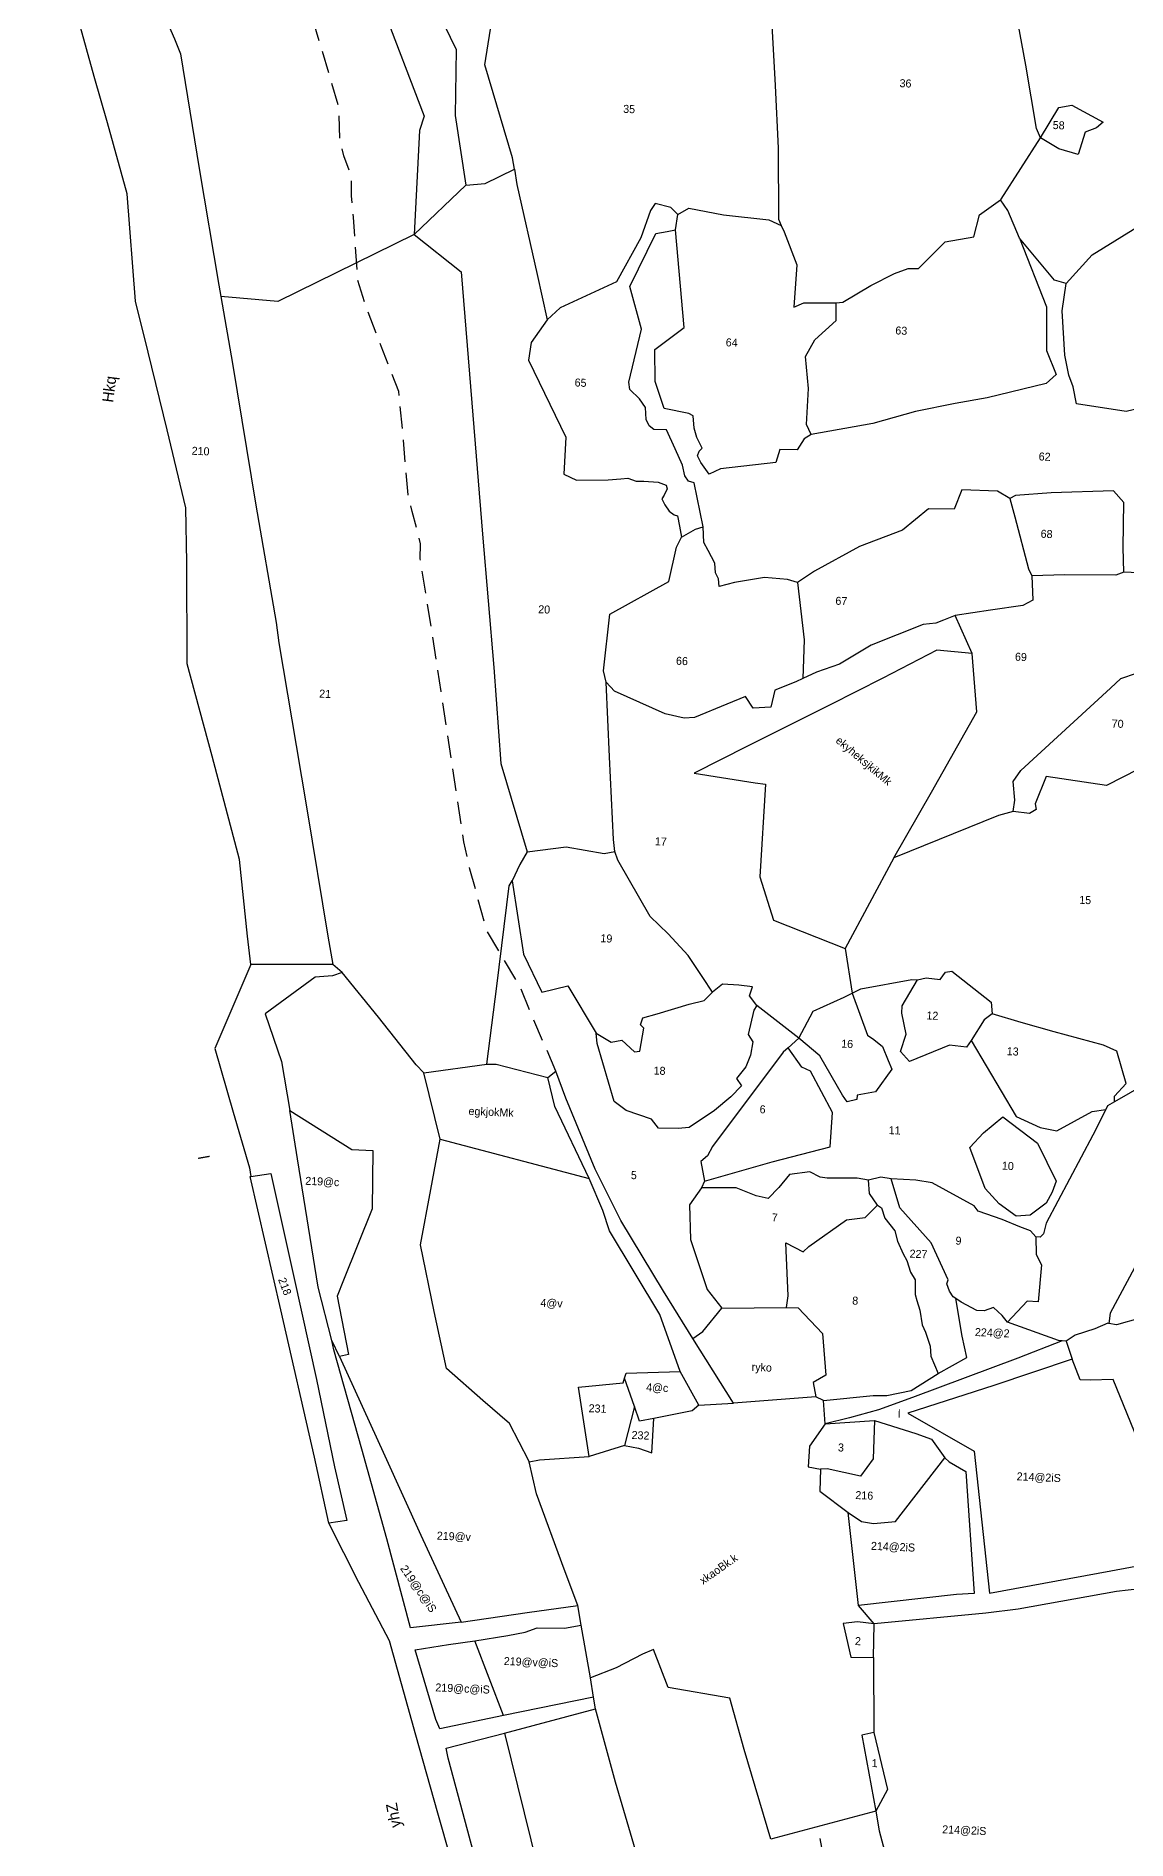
# Model space of a CAD drawing. Header units: feet. Extents: x 260179 to 264429, y 2217036 to 2221301.
# Drawn here: x 260397 to 261353, y 2218824 to 2220405 of the extents above; entities that cross this region are included whole.
import ezdxf
from ezdxf.enums import TextEntityAlignment as Align

# ---------------------------------------------------------------- set-up
doc = ezdxf.new("R2010")
doc.units = ezdxf.units.FT
doc.header["$MEASUREMENT"] = 0
doc.linetypes.add('DASHED', pattern=[0.75, 0.5, -0.25])
for name, color, linetype in [('LINE_FOOTPATH', 1, 'DASHED'), ('OFF', 1, 'Continuous'), ('POLY_PARCEL', 6, 'Continuous'), ('POLY_ROAD', 30, 'Continuous'), ('POLY_WATER', 4, 'Continuous'), ('TEXT_MAPIN', 7, 'Continuous'), ('TEXT_MAPOUT', 7, 'Continuous'), ('TEXT_PARCEL', 7, 'Continuous')]:
    doc.layers.add(name, color=color, linetype=linetype)
doc.styles.add('TEXT_MAP', font='', dxfattribs={"height": 1.8})
doc.styles.get('TEXT_MAP').set_extended_font_data('Kruti Dev 050')

# ---------------------------------------------------------------- blocks, each defined once
blk = doc.blocks.new('ERE')
at = {"layer": 'LINE_FOOTPATH', "ltscale": 10, "flags": 128}
blk.add_lwpolyline([(260932.47, 2219269.8), (260926.3, 2219282.54), (260923.73, 2219288.31), (260915.62, 2219300.65), (260911.24, 2219314.33), (260909.62, 2219320.4), (260903.05, 2219353.96), (260900.02, 2219369.42), (260897.12, 2219383.63), (260897.04, 2219387), (260894.87, 2219394.15), (260893.75, 2219397.84), (260892.22, 2219410.12), (260890.7, 2219420.96), (260886.28, 2219431), (260882.4, 2219440.13), (260880.39, 2219445.75), (260878.87, 2219459.71), (260878.22, 2219464.53), (260877.98, 2219468.95), (260876.13, 2219473.44), (260875.09, 2219476.89), (260874.45, 2219484.6), (260868.1, 2219503.06), (260862.29, 2219520.22), (260858.99, 2219525.68), (260853.61, 2219534.03), (260849.99, 2219540.45), (260848.79, 2219543.42), (260846.38, 2219552.01), (260844.01, 2219560.11), (260841.76, 2219563.8), (260839.51, 2219567.33), (260837.82, 2219570.46), (260836.13, 2219575.6), (260834.52, 2219579.94), (260832.03, 2219589.01), (260832.44, 2219598.72), (260832.6, 2219603.14), (260824, 2219624.01), (260822.95, 2219627.78), (260822.79, 2219638.54), (260819.82, 2219648.33), (260817.89, 2219657.81), (260816.69, 2219673.22), (260815.14, 2219691.88), (260814.18, 2219700.15), (260814.5, 2219707.38), (260811.77, 2219725.04)], dxfattribs=at)
at = {"layer": 'LINE_FOOTPATH', "ltscale": 10}
blk.add_lwpolyline([(261065.91, 2218715.18), (261059.26, 2218755.44), (261051.23, 2218807.36), (261048.21, 2218828.18), (261038.67, 2218857.65), (261030.39, 2218885.12), (261027.09, 2218903.73), (261025.71, 2218913.51), (261025.96, 2218919.41), (261026.09, 2218925.68), (261026.59, 2218930.69), (261024.58, 2218953.65), (261024.83, 2218958.54), (261019.15, 2218984.96), (261012.12, 2219024.97), (261006.22, 2219058.83), (261004.3, 2219070.09), (261003.55, 2219080.37), (260998.91, 2219101.19)], dxfattribs=at)
at = {"layer": 'OFF', "ltscale": 10, "flags": 128}
for points in [[(260930.76, 2219268.24), (260932.47, 2219269.8)], [(260967.76, 2219196.11), (260975.54, 2219196.9)], [(260996.34, 2219193.09), (261007.41, 2219194.28)], [(261009.28, 2219148.59), (261005.55, 2219152.57)]]:
    blk.add_lwpolyline(points, dxfattribs=at)
at = {"layer": 'POLY_PARCEL', "ltscale": 10, "flags": 128}
for points in [[(260849.53, 2219587.44), (260851.15, 2219582.97), (260856.3, 2219570.83), (260867.6, 2219544.56), (260870.89, 2219536.62), (260883.18, 2219507.59), (260893.79, 2219483.07), (260892.86, 2219479.82), (260892.65, 2219456.39)], [(260862.87, 2219290.82), (260861.87, 2219297.16), (260859.33, 2219314.31), (260852.22, 2219337.31), (260845.74, 2219357.8), (260844.67, 2219380.55), (260843.94, 2219392.83), (260839, 2219410.19), (260833.95, 2219427.47), (260830.68, 2219438.82), (260827.74, 2219462.84), (260822.66, 2219478.59), (260819.24, 2219488.85), (260815.23, 2219501.13), (260809.88, 2219517.01), (260804.53, 2219533.54), (260802.81, 2219567.26)], [(260802.81, 2219567.26), (260815.36, 2219542.03), (260823.14, 2219526.21), (260828.88, 2219514.6), (260836.91, 2219498.11), (260838.38, 2219494.81), (260843.72, 2219469.18), (260849.26, 2219443.15), (260849.82, 2219440.63)], [(260967.1, 2219553.46), (260966.99, 2219549.66), (260968.15, 2219536.89), (260969.72, 2219520.44), (260972.35, 2219493.34), (260973.65, 2219479.28), (260974.4, 2219463.31), (260975.08, 2219461.91)], [(261032.49, 2219484.12), (261031.53, 2219486.17), (261028.52, 2219500.3), (261024.08, 2219519.69), (261023.54, 2219522.64)], [(260896.08, 2219516.48), (260896.02, 2219506.38), (260900.33, 2219498.42), (260900.76, 2219483.57), (260903.8, 2219468.02)], [(260914.62, 2219472.02), (260914.04, 2219474.6), (260906.93, 2219495.19), (260908.23, 2219506.59), (260907.22, 2219511.47), (260909.88, 2219517.93)], [(261024.09, 2219469.77), (261024.29, 2219469.92), (261032.49, 2219484.12)], [(260903.8, 2219468.02), (260908.15, 2219468.58), (260914.62, 2219472.02)], [(260914.62, 2219472.02), (260915.25, 2219468.63), (260920.71, 2219448.57), (260923.34, 2219438.48)], [(260903.8, 2219468.02), (260892.65, 2219456.39)], [(260988.16, 2219445.1), (260989.62, 2219445.26), (260995.79, 2219449.31), (261000.96, 2219452.2), (261004.03, 2219453.5), (261006.35, 2219453.57), (261012.09, 2219459.85), (261018.45, 2219461.21), (261019.54, 2219466.2), (261024.09, 2219469.77)], [(261028.73, 2219461.39), (261025.88, 2219467.49), (261024.09, 2219469.77)], [(260951.73, 2219463.42), (260950.12, 2219464.9), (260946.55, 2219465.7), (260945.55, 2219464.09), (260943.6, 2219457.85), (260938.62, 2219447.7), (260926.15, 2219441.35), (260923.34, 2219438.48)], [(260951.73, 2219463.42), (260954.15, 2219464.97), (260961.97, 2219463.77), (260972.24, 2219463.07), (260975.08, 2219461.91)], [(261039.69, 2219451.64), (261045.26, 2219458.33), (261056.71, 2219466.07), (261060.57, 2219467.2), (261063.47, 2219467.49)], [(260960.41, 2219393.47), (260957.93, 2219403.27), (260956.65, 2219403.6), (260955.82, 2219404.76), (260955.15, 2219407.18), (260953.35, 2219410.73), (260951.26, 2219414.9), (260948.37, 2219414.9), (260947.3, 2219415.7), (260946.55, 2219417.08), (260946.29, 2219419.76), (260944.87, 2219421.64), (260942.59, 2219423.66), (260942.32, 2219425.27), (260944.67, 2219437.29), (260941.65, 2219446.76), (260946.96, 2219458.92), (260949.51, 2219459.52), (260951.33, 2219459.93)], [(260983.79, 2219415.29), (260982.23, 2219414.25), (260980.77, 2219411.7), (260976.91, 2219411.6), (260976.13, 2219408.63), (260963.77, 2219406.65), (260961.27, 2219405.4), (260959.23, 2219407.9), (260958.45, 2219409.36), (260958.76, 2219410.45), (260959.39, 2219411.18), (260958.14, 2219413.47), (260957.41, 2219415.56), (260957.1, 2219418.32), (260956.13, 2219418.82), (260950.5, 2219419.71), (260948.2, 2219425.65), (260947.84, 2219432.89), (260954.25, 2219438.1), (260951.33, 2219459.93)], [(260951.33, 2219459.93), (260951.73, 2219463.42)], [(260975.08, 2219461.91), (260975.76, 2219460.51), (260978.98, 2219453.27), (260978.7, 2219443.71), (260980.89, 2219444.8), (260988.16, 2219445.1)], [(261028.73, 2219461.39), (261035.51, 2219446.2), (261035.89, 2219436.34), (261038.31, 2219431.08), (261036.1, 2219428.97), (261023.04, 2219425.18), (261015.87, 2219423.6), (261007.02, 2219421.39), (260997.54, 2219418.34), (260983.79, 2219415.29)], [(261039.69, 2219451.64), (261037.05, 2219452.23), (261028.73, 2219461.39)], [(260892.65, 2219456.39), (260862.66, 2219440.06), (260849.82, 2219440.63)], [(260892.65, 2219456.39), (260903.57, 2219448.48), (260907.23, 2219419.15), (260910.86, 2219389.73), (260914.69, 2219359.85), (260917.18, 2219338.35), (260923.94, 2219318.77)], [(261066.15, 2219422.72), (261064.03, 2219423.36), (261057.52, 2219424.3), (261054.39, 2219423.4), (261043.12, 2219424.7), (261042.21, 2219428.45), (261041.13, 2219431.06), (261040.05, 2219435.48), (261039.07, 2219445.45), (261039.69, 2219451.64)], [(260983.79, 2219415.29), (260982.63, 2219417.5), (260982.74, 2219425.6), (260981.79, 2219432.76), (260983.69, 2219436.55), (260988.32, 2219441.08), (260988.16, 2219445.1)], [(260849.82, 2219440.63), (260853.07, 2219425.73), (260859.65, 2219394.1), (260865.33, 2219367.94), (260866.13, 2219363.4), (260871.01, 2219340.45), (260874.02, 2219326.36), (260879.96, 2219297.93), (260881.31, 2219291.62)], [(260923.34, 2219438.48), (260919.97, 2219433.23), (260919.57, 2219429.26), (260928.71, 2219412.34), (260928.57, 2219404.01), (260931.46, 2219402.8), (260938.56, 2219403.13), (260941.45, 2219403.46), (260943, 2219403.73), (260944.88, 2219403.13), (260946.63, 2219403.19), (260949.86, 2219403.13), (260951.67, 2219402.46), (260951.94, 2219401.65), (260951.34, 2219400.24), (260950.87, 2219399.37), (260951.6, 2219398.09), (260952.61, 2219396.68), (260953.76, 2219395.87), (260954.5, 2219395.74), (260955.1, 2219393.39), (260955.63, 2219390.99)], [(261029.05, 2219402.75), (261026.22, 2219404.27), (261018.18, 2219404.27), (261016.62, 2219399.86), (261010.9, 2219399.64), (261005.25, 2219394.65), (260995.69, 2219390.52), (260985.84, 2219384.59), (260982.14, 2219381.91)], [(261055.36, 2219387.27), (261054.98, 2219392.84), (261054.69, 2219402.97), (261052.3, 2219405.5), (261038.32, 2219404.42), (261030.28, 2219403.48), (261029.05, 2219402.75)], [(261029.05, 2219402.75), (261030.35, 2219398.7), (261033.9, 2219387.12), (261034.76, 2219385.59)], [(260940.08, 2219357.63), (260939.4, 2219360.18), (260940.27, 2219373.01), (260953.21, 2219380.84), (260954.62, 2219388.63), (260955.63, 2219390.99)], [(260955.63, 2219390.99), (260958.72, 2219392.87), (260960.41, 2219393.47)], [(260982.14, 2219381.91), (260979.84, 2219382.47), (260974.7, 2219382.68), (260967.97, 2219381.24), (260964.56, 2219380.22), (260964.34, 2219381.96), (260963.62, 2219383.26), (260963.33, 2219385.43), (260961.74, 2219388.18), (260960.72, 2219389.99), (260960.41, 2219393.47)], [(261055.36, 2219387.27), (261053.62, 2219386.53), (261042.13, 2219386.15), (261034.76, 2219385.59)], [(261099.98, 2219387.51), (261095.47, 2219387.57), (261065.12, 2219387.27), (261055.36, 2219387.27)], [(261034.76, 2219385.59), (261035.2, 2219380.13), (261033.02, 2219378.83), (261025.75, 2219377.52), (261017.92, 2219375.97)], [(260982.14, 2219381.91), (260984.19, 2219369.08), (260984.26, 2219360.34)], [(261017.92, 2219375.97), (261015.34, 2219374.84), (261013.6, 2219374.09), (261010.8, 2219373.66), (260999.31, 2219368.5), (260992.32, 2219363.94), (260987.28, 2219361.89), (260984.26, 2219360.34)], [(261022.08, 2219367.55), (261017.92, 2219375.97)], [(261022.08, 2219367.55), (261014.13, 2219367.97), (261002.22, 2219361.21), (260990.64, 2219354.71), (260972.44, 2219344.63), (260960.71, 2219338.05), (260974.54, 2219336.44), (260976.83, 2219336.28), (260976.46, 2219315.4), (260979.92, 2219305.79), (260996.3, 2219300.07)], [(261006.43, 2219320.9), (261014.23, 2219336.07), (261023.69, 2219354.51), (261022.08, 2219367.55)], [(261032.82, 2219332.51), (261033.02, 2219335.02), (261032.5, 2219339.23), (261034.13, 2219341.74), (261053.5, 2219361.1), (261055.7, 2219363.37), (261059.17, 2219364.7), (261063.98, 2219367.21), (261067.16, 2219367.95), (261069.32, 2219368.62)], [(260984.26, 2219360.34), (260982.68, 2219359.54), (260978.09, 2219357.49), (260977.34, 2219353.58), (260973.36, 2219353.2), (260971.5, 2219355.75), (260967.4, 2219353.89), (260960.27, 2219350.58), (260957.97, 2219350.33), (260953.62, 2219351.13), (260942, 2219355.73), (260940.08, 2219357.63)], [(260943.63, 2219319.68), (260943.23, 2219322.37), (260941.55, 2219340.91), (260940.08, 2219357.63)], [(261073.44, 2219351.38), (261068.81, 2219349.09), (261067.46, 2219347.07), (261053.5, 2219339.22), (261039.88, 2219340.63), (261037.65, 2219334.38), (261037.91, 2219333.13), (261036.51, 2219332.15), (261032.82, 2219332.51)], [(261032.82, 2219332.51), (261029.49, 2219331.47), (261006.43, 2219320.9)], [(260923.94, 2219318.77), (260922.4, 2219315.86), (260920.83, 2219312.11)], [(260923.94, 2219318.77), (260932.68, 2219320.29), (260941.28, 2219319.14), (260943.63, 2219319.68)], [(260966.94, 2219289.01), (260964.63, 2219292.21), (260961.08, 2219297.04), (260956.38, 2219301.67), (260952.23, 2219305.41), (260944.36, 2219317.78), (260943.63, 2219319.68)], [(261006.43, 2219320.9), (260996.3, 2219300.07)], [(260916.85, 2219270.72), (260918.36, 2219288.33), (260920.23, 2219310.97), (260920.83, 2219312.11)], [(260920.83, 2219312.11), (260924.1, 2219295.78), (260928.53, 2219287.41), (260934.32, 2219289.04), (260941.17, 2219278.66)], [(260996.3, 2219300.07), (260998.3, 2219290.09)], [(260998.3, 2219290.09), (261000.26, 2219291.17), (261011.62, 2219293.79), (261012.9, 2219293.74)], [(261025.49, 2219280.65), (261024.55, 2219279.05), (261020.67, 2219279.33), (261011.86, 2219275.31), (261009.72, 2219277.46), (261010.82, 2219281.4), (261009.65, 2219286.12), (261009.72, 2219287.78), (261012.9, 2219293.74)], [(261012.9, 2219293.74), (261014.85, 2219294.24), (261017.97, 2219294.03), (261019.08, 2219295.7), (261020.53, 2219296.04), (261029.69, 2219289.39), (261029.99, 2219286.8)], [(260862.87, 2219290.82), (260855.63, 2219271.62), (260860.33, 2219257.47), (260864.51, 2219245.1), (260864.87, 2219243.22)], [(260881.31, 2219291.62), (260862.87, 2219290.82)], [(260883.5, 2219289.94), (260881.36, 2219289.06), (260877.47, 2219288.62), (260866.6, 2219279.88), (260870.68, 2219269.34), (260873.08, 2219258.37)], [(260883.5, 2219289.94), (260881.31, 2219291.62)], [(260902.8, 2219268.11), (260901.02, 2219269.9), (260892.05, 2219280.24), (260883.5, 2219289.94)], [(260977.02, 2219286.42), (260975.25, 2219288.53), (260975.87, 2219290.57), (260972.8, 2219290.85), (260969.12, 2219290.91), (260966.94, 2219289.01)], [(260986.75, 2219279.51), (260989.72, 2219285.74), (260996.54, 2219289.11), (260998.3, 2219290.09)], [(260998.3, 2219290.09), (261002.21, 2219280.81), (261003.64, 2219279.92), (261005.69, 2219278.43), (261007.05, 2219275.3), (261008, 2219273.39), (261004.53, 2219268.15), (261000.44, 2219267.26), (261000.37, 2219266.31), (260998.26, 2219265.63), (260997.1, 2219267.13), (260991.65, 2219275.77), (260986.75, 2219279.51)], [(260941.17, 2219278.66), (260944.64, 2219276.82), (260947.03, 2219277.36), (260949.96, 2219274.85), (260951.18, 2219275.05), (260951.8, 2219280.29), (260951.05, 2219280.97), (260951.52, 2219282.6), (260954.66, 2219283.62), (260961.81, 2219286.07), (260965.15, 2219287.1), (260966.94, 2219289.01)], [(260977.02, 2219286.42), (260976.35, 2219285.39), (260975.33, 2219279.88), (260976.48, 2219278.25), (260976.08, 2219275.25), (260975.12, 2219272.53), (260973.15, 2219269.81), (260974.31, 2219268.24), (260972.06, 2219265.66), (260968.51, 2219262.46), (260963, 2219258.38), (260960.54, 2219258.04), (260956.05, 2219257.97), (260954.41, 2219259.87), (260948.62, 2219261.57), (260945.9, 2219263.48), (260941.5, 2219276.37), (260941.17, 2219278.66)], [(260986.75, 2219279.51), (260977.02, 2219286.42)], [(261029.99, 2219286.8), (261028.23, 2219285.35), (261025.49, 2219280.65)], [(261058.29, 2219268.23), (261058.29, 2219269.48), (261060.79, 2219272.45), (261058.36, 2219279.59), (261055.3, 2219280.84), (261044.07, 2219283.33), (261036.58, 2219285.13), (261029.99, 2219286.8)], [(260984.45, 2219277.24), (260983.38, 2219276.19), (260968.39, 2219254.34), (260967.36, 2219252.19), (260965.93, 2219250.83), (260966.96, 2219246.47)], [(260966.96, 2219246.47), (260981.94, 2219251.44), (260994.82, 2219255.39), (260995.05, 2219263.11), (260989.67, 2219272.23), (260987.69, 2219272.98), (260984.45, 2219277.24)], [(260986.75, 2219279.51), (260984.45, 2219277.24)], [(261025.49, 2219280.65), (261036.35, 2219263.99), (261041.85, 2219261.74), (261045.62, 2219261.16), (261053.42, 2219265.82), (261056.44, 2219266.36)], [(261067.4, 2219273.65), (261065.22, 2219272.52), (261058.29, 2219268.23)], [(260902.8, 2219268.11), (260916.85, 2219270.72)], [(260916.85, 2219270.72), (260918.97, 2219270.77), (260930.76, 2219268.24)], [(261096.08, 2219269.89), (261081.79, 2219266.81), (261073.44, 2219249.75), (261059.35, 2219220.64), (261059.18, 2219218.35)], [(260907.13, 2219253.43), (260902.8, 2219268.11)], [(261056.44, 2219266.36), (261053.81, 2219260.48), (261044.14, 2219240.27), (261043.63, 2219237.85), (261042.9, 2219237.05), (261041.94, 2219237.12)], [(261058.29, 2219268.23), (261056.82, 2219267.21), (261056.44, 2219266.36)], [(261033.4, 2219263.75), (261041.42, 2219258.21), (261045.94, 2219249.79), (261045.21, 2219247.32), (261043.95, 2219244.79), (261040.45, 2219241.96), (261037.32, 2219241.6), (261033.4, 2219244.19), (261030.09, 2219247.5), (261026.23, 2219256.59), (261029.17, 2219260)], [(261029.17, 2219260), (261033.4, 2219263.75)], [(260884.65, 2219207.1), (260881.11, 2219218.98), (260875.21, 2219247.63), (260873.08, 2219258.37)], [(260873.08, 2219258.37), (260887.38, 2219250.22), (260892.08, 2219250.22), (260892.46, 2219237.12), (260886.75, 2219220.82), (260885.43, 2219217.12), (260888.57, 2219204.14), (260886.56, 2219203.58)], [(260930.19, 2219181.76), (260930.13, 2219181.99), (260925.42, 2219190.2), (260919.21, 2219195.09), (260910.71, 2219201.91), (260907.38, 2219214.64), (260903.68, 2219229.49), (260905.5, 2219242.03), (260907.13, 2219253.43)], [(260907.13, 2219253.43), (260941.01, 2219246)], [(261003.8, 2219248.25), (261001.2, 2219248.59), (260994.49, 2219248.32), (260992.85, 2219248.45), (260990.52, 2219249.61), (260985.96, 2219248.8), (260983.7, 2219245.79), (260981.37, 2219243.19), (260978.7, 2219243.67), (260974.12, 2219245.31), (260966.32, 2219244.97)], [(261008.86, 2219248.79), (261006.54, 2219249.07), (261003.8, 2219248.25)], [(261041.94, 2219237.12), (261040.67, 2219238.42), (261038.25, 2219239.22), (261034.22, 2219240.69), (261028.72, 2219242.37), (261027.77, 2219243.47), (261018.09, 2219248.23), (261014.43, 2219248.74), (261008.86, 2219248.79)], [(261024.51, 2219222.48), (261023.89, 2219222.83), (261023.07, 2219224.06), (261022.38, 2219225.7), (261022.66, 2219226.66), (261018.45, 2219234.78), (261011.12, 2219242.37), (261008.86, 2219248.79)], [(260966.32, 2219244.97), (260963.78, 2219241.01), (260964.33, 2219233.21), (260968.57, 2219222.13), (260972, 2219218.09)], [(260966.96, 2219246.47), (260966.32, 2219244.97)], [(261006.02, 2219242.72), (261004.13, 2219245.25), (261003.8, 2219248.25)], [(260885.73, 2219166.04), (260881.86, 2219180.77), (260872.9, 2219213.49), (260864.76, 2219243.2), (260864.87, 2219243.22)], [(260864.87, 2219243.22), (260869.36, 2219244.09), (260875.64, 2219220.66), (260881.61, 2219198.19), (260886.44, 2219178.79), (260889.75, 2219166.79), (260885.73, 2219166.04)], [(260986.58, 2219218.85), (260986.85, 2219221.52), (260985.76, 2219233.42), (260989.79, 2219231.57), (260991.03, 2219232.8), (260999.24, 2219239.16), (261003.42, 2219239.84), (261006.02, 2219242.72)], [(261006.02, 2219242.72), (261006.94, 2219242.17), (261007.83, 2219239.84), (261010.16, 2219237.11), (261010.91, 2219234.85), (261012.28, 2219232.05), (261013.17, 2219230.61), (261014.06, 2219228.01), (261015.22, 2219226.3), (261015.36, 2219223.02), (261015.77, 2219221.65), (261016.52, 2219219.53), (261017.21, 2219216.25), (261018.03, 2219214.68), (261019.19, 2219211.53), (261019.47, 2219209.34), (261021.31, 2219205.51)], [(261041.94, 2219237.12), (261042.16, 2219233.17), (261043.48, 2219230.9), (261043.04, 2219222.55), (261040.62, 2219222.55), (261036.41, 2219217.7)], [(261079.61, 2219225.57), (261078.52, 2219224.34), (261079.55, 2219221.19), (261079.07, 2219218.39), (261077.77, 2219217.22), (261075.3, 2219217.16), (261073.25, 2219221.39), (261068.28, 2219220.85), (261066.16, 2219219.82), (261060.89, 2219218.11), (261059.18, 2219218.35)], [(261021.31, 2219205.51), (261027.54, 2219209.34), (261026.31, 2219214.13), (261024.51, 2219222.48)], [(261036.41, 2219217.7), (261035.11, 2219219.14), (261033.06, 2219220.85), (261031.01, 2219220.02), (261029.36, 2219220.02), (261025.8, 2219221.73), (261024.51, 2219222.48)], [(261048.87, 2219213.97), (261048.02, 2219214.01), (261036.41, 2219217.7)], [(261059.18, 2219218.35), (261058.97, 2219218.38), (261056.09, 2219217.02), (261051.71, 2219215.37), (261049.73, 2219213.94)], [(261049.73, 2219213.94), (261048.87, 2219213.97)], [(261049.73, 2219213.94), (261051.24, 2219210)], [(261090.53, 2219178.32), (261090.22, 2219178.32), (261074.56, 2219175.46), (261060.7, 2219205.78), (261055.53, 2219205.44), (261053.25, 2219205.44), (261051.24, 2219210)], [(260886.56, 2219203.58), (260884.65, 2219207.1)], [(260916.46, 2219145.09), (260905.1, 2219143.33), (260898.89, 2219163.08), (260892.43, 2219183.02), (260885.25, 2219205.06), (260884.65, 2219207.1)], [(260995.77, 2219198.31), (261006.84, 2219199.95), (261009.95, 2219200.07), (261015.36, 2219201.41), (261021.31, 2219205.51)], [(260886.56, 2219203.58), (260897.67, 2219181.7), (260906.55, 2219164.21), (260916.46, 2219145.09)], [(260943.6, 2219183.54), (260940.57, 2219198.97), (260950.54, 2219200.35), (260950.83, 2219201.46)], [(260950.83, 2219201.46), (260951.11, 2219202.56), (260963.29, 2219203.51)], [(260953.33, 2219195.2), (260950.83, 2219201.46)], [(260967.76, 2219196.11), (260966.32, 2219194.72), (260957.78, 2219192.69)], [(260995.77, 2219198.31), (260994.03, 2219199.09)], [(260996.34, 2219193.09), (260995.77, 2219198.31)], [(260953.33, 2219195.2), (260951.44, 2219186.31)], [(260951.44, 2219186.31), (260954.63, 2219185.82), (260957.65, 2219184.92), (260957.78, 2219192.69)], [(260957.78, 2219192.69), (260954.63, 2219191.94), (260953.33, 2219195.2)], [(260996.34, 2219193.09), (260993.04, 2219187.96), (260992.95, 2219183.29), (260995.72, 2219182.86)], [(261007.41, 2219194.28), (261007.5, 2219185.71), (261004.82, 2219181.65), (260997.2, 2219183.03), (260995.72, 2219182.86)], [(260951.44, 2219186.31), (260943.6, 2219183.54)], [(261002.39, 2219173.43), (261005.42, 2219171.53), (261008.19, 2219171.18), (261013.13, 2219171.79), (261023.59, 2219186.62)], [(260930.19, 2219181.76), (260932.48, 2219182.31), (260943.6, 2219183.54)], [(260942.47, 2219149.93), (260939.04, 2219157.98), (260932.14, 2219174.59), (260930.19, 2219181.76)], [(260995.72, 2219182.86), (260995.81, 2219177.93), (261002.39, 2219173.43)], [(261005.55, 2219152.57), (261002.39, 2219173.43)], [(260919.54, 2219082.2), (260913.02, 2219101.93), (260907.35, 2219119.21), (260900.5, 2219140.22), (260893.07, 2219152.99), (260885.73, 2219166.04)], [(260916.46, 2219145.09), (260931.17, 2219147.89), (260942.47, 2219149.93)], [(260943.44, 2219145.55), (260942.47, 2219149.93)], [(261009.28, 2219148.59), (261005.5, 2219148.91), (261002.3, 2219148.38), (261004.32, 2219140.88), (261009.44, 2219141.06)], [(261009.44, 2219141.06), (261009.28, 2219148.59)], [(260919.68, 2219141), (260927.05, 2219142.5), (260930.93, 2219143.45), (260933.54, 2219144.48), (260939.73, 2219144.72), (260943.44, 2219145.55)], [(260946.03, 2219133.81), (260943.44, 2219145.55)], [(260926.86, 2219124.48), (260912.64, 2219120.92), (260911.69, 2219122.98), (260906.36, 2219138.39), (260913.81, 2219139.89), (260919.68, 2219141)], [(260926.86, 2219124.48), (260919.68, 2219141)], [(261011.41, 2219106.55), (260988.11, 2219099.29), (260981.27, 2219119.16), (260977.52, 2219130.58), (260963.59, 2219132.34), (260959.91, 2219140.73), (260957.46, 2219139.59), (260951.68, 2219136.27), (260946.03, 2219133.81)], [(261009.44, 2219141.06), (261010.25, 2219124.23)], [(260946.92, 2219129.51), (260946.03, 2219133.81)], [(260946.92, 2219129.51), (260926.86, 2219124.48)], [(260927.22, 2219120.52), (260947.47, 2219126.85)], [(260947.47, 2219126.85), (260946.92, 2219129.51)], [(260976.77, 2219032.31), (260973.73, 2219042.27), (260971.41, 2219050.36), (260965.57, 2219069.92), (260957.76, 2219095.5), (260952.62, 2219110.61), (260947.47, 2219126.85)], [(261010.25, 2219124.23), (261007.59, 2219123.52), (261011.41, 2219106.55)], [(261010.25, 2219124.23), (261013.86, 2219111.54), (261011.41, 2219106.55)], [(260946.65, 2219019.88), (260940.4, 2219037.66), (260931.84, 2219061.26), (260925.18, 2219081.29), (260919.92, 2219098.15), (260914.77, 2219114.38), (260914.23, 2219116.64), (260927.22, 2219120.52)], [(260927.22, 2219120.52), (260937.6, 2219085.11), (260936.57, 2219084.56), (260944.82, 2219061.84), (260951.83, 2219041.73), (260952.38, 2219040.48), (260949.29, 2219038.35), (260951.43, 2219035.02), (260956.74, 2219037), (260963.24, 2219030.03), (260963.35, 2219026.77)], [(261011.41, 2219106.55), (261012.37, 2219102.14), (261019.74, 2219078.58), (261023.3, 2219067.33), (261023.16, 2219063.79), (261026.15, 2219047.69), (261027.72, 2219035.65), (261031.07, 2219013.42), (261031.14, 2219010.22), (261032.14, 2219001.17), (261033.85, 2218984.93), (261034.35, 2218980.01), (261035.35, 2218970.82), (261036.15, 2218962.8)]]:
    blk.add_lwpolyline(points, dxfattribs=at)
blk.add_lwpolyline([(261032.49, 2219484.12), (261036.38, 2219491.09), (261039.25, 2219491.77), (261046.43, 2219488.22), (261044.99, 2219486.92), (261042.53, 2219485.83), (261041.16, 2219480.71), (261036.72, 2219481.8)], close=True, dxfattribs=at)
at = {"layer": 'POLY_ROAD', "ltscale": 10, "flags": 128}
for points in [[(260965.81, 2219211.04), (260958.78, 2219221.38), (260948.48, 2219236.85), (260942.25, 2219248.13), (260934.98, 2219263.79), (260932.47, 2219269.8)], [(260941.01, 2219246), (260932.54, 2219261.8), (260930.76, 2219268.24)], [(260963.29, 2219203.51), (260958.15, 2219216.11), (260946.06, 2219234.42), (260944.35, 2219238.95), (260941.01, 2219246)], [(261048.87, 2219213.97), (261039.04, 2219209.72), (261015.75, 2219199.84), (261008.24, 2219196.73), (261001.79, 2219194.66), (260996.34, 2219193.09)], [(261051.24, 2219210), (261033.91, 2219203.29), (261014.83, 2219196.27), (261030.12, 2219188.4), (261034.89, 2219156.62)], [(260967.76, 2219196.11), (260963.29, 2219203.51)], [(261007.41, 2219194.28), (261016.85, 2219191.77), (261020.4, 2219190.64), (261023.59, 2219186.62)], [(261023.59, 2219186.62), (261024.62, 2219185.74), (261028.4, 2219183.7), (261031.43, 2219156.37), (261027.53, 2219156.02), (261005.55, 2219152.57)], [(261034.89, 2219156.62), (261061.94, 2219162.78), (261077.14, 2219166.27), (261093.79, 2219166)], [(261116.79, 2219159.58), (261105.96, 2219160.46), (261091.46, 2219161.53), (261071.24, 2219159.39), (261063.43, 2219158.2), (261041.49, 2219153.32), (261034.25, 2219152.07), (261009.28, 2219148.59)]]:
    blk.add_lwpolyline(points, dxfattribs=at)
at = {"layer": 'POLY_WATER', "ltscale": 10, "flags": 128}
for points in [[(260965.81, 2219211.04), (260967.99, 2219212.69), (260972, 2219218.09)], [(260972, 2219218.09), (260986.58, 2219218.85)], [(260986.58, 2219218.85), (260989.15, 2219218.89), (260994.91, 2219213.37), (260996.03, 2219204.02), (260993.23, 2219202.26), (260994.03, 2219199.09)], [(260975.54, 2219196.9), (260965.81, 2219211.04)], [(260994.03, 2219199.09), (260975.54, 2219196.9)]]:
    blk.add_lwpolyline(points, dxfattribs=at)
at = {"layer": 'TEXT_MAPIN', "ltscale": 10, "style": 'TEXT_MAP'}
for s, rotation, p in [('ekyheksjkikMk', 322.2968, (260998.21, 2219341.71)), ('xkaoBk.k', 37.6202, (260974.31, 2219158.75))]:
    blk.add_text(s, height=1.8, rotation=rotation, dxfattribs=at).set_placement(p, align=Align.CENTER)
for s, p in [('egkjokMk', (260918.3, 2219259.11)), ('ryko', (260981.57, 2219204.3)), ('l', (261012.9, 2219195.18))]:
    blk.add_text(s, height=1.8, dxfattribs=at).set_placement(p, align=Align.CENTER)
at = {"layer": 'TEXT_MAPOUT', "ltscale": 10, "style": 'TEXT_MAP'}
for s, rotation, p in [('Hkq', 85.1812, (260826.58, 2219415.7)), ('l', 102.4886, (260855.53, 2219246.98)), ('yhZ', 102.4886, (260904.87, 2219098.56))]:
    blk.add_text(s, height=2.5, rotation=rotation, dxfattribs=at).set_placement(p)
at = {"layer": 'TEXT_PARCEL', "ltscale": 10, "style": 'TEXT_MAP'}
for s, p in [('36', (261001.66, 2219494.16)), ('58', (261036.49, 2219486.21)), ('35', (260939.78, 2219485.76)), ('63', (261003.07, 2219438.56)), ('64', (260965.06, 2219434.27)), ('65', (260931.47, 2219423.81)), ('62', (261036.49, 2219411.61)), ('210', (260846.71, 2219404.82)), ('68', (261037.66, 2219394.26)), ('67', (260992.17, 2219377.25)), ('20', (260925.45, 2219372.52)), ('69', (261033.06, 2219366.39)), ('66', (260956.91, 2219362.25)), ('70', (261055.44, 2219352.3)), ('21', (260877.02, 2219351.47)), ('17', (260953.89, 2219321.49)), ('15', (261049.82, 2219312.38)), ('19', (260942.57, 2219299.19)), ('12', (261016.58, 2219284.94)), ('16', (260997.69, 2219277.79)), ('13', (261034.97, 2219277.67)), ('18', (260955.78, 2219269.97)), ('6', (260979.3, 2219262.27)), ('11', (261009.18, 2219258.81)), ('10', (261034.97, 2219251.9)), ('5', (260950.99, 2219246.25)), ('219@c', (260881.02, 2219241.86)), ('7', (260983.07, 2219238.08)), ('9', (261024.59, 2219234.62)), ('227', (261015.72, 2219231.26)), ('8', (261001.94, 2219220.17)), ('4@v', (260933.7, 2219216.71)), ('224@2', (261033.05, 2219214.26)), ('4@c', (260958.27, 2219198.73)), ('231', (260945.05, 2219193.47)), ('232', (260954.96, 2219187.86)), ('3', (261000.13, 2219187.03)), ('214@2iS', (261044.88, 2219182.24)), ('216', (261005.84, 2219176.49)), ('219@v', (260913.97, 2219163.39)), ('214@2iS', (261012.78, 2219165.23)), ('2', (261005.79, 2219143.68)), ('219@v@iS', (260932.51, 2219135.86)), ('219@c@iS', (260917.38, 2219129.28)), ('1', (261010.71, 2219116.43)), ('214@2iS', (261031.5, 2219102.22))]:
    blk.add_text(s, height=1.8, dxfattribs=at).set_placement(p, align=Align.CENTER)
for s, rotation, p in [('218', 293.2196, (260872.78, 2219218.48)), ('219@c@iS', 306.8965, (260905.8, 2219151.64))]:
    blk.add_text(s, height=1.8, rotation=rotation, dxfattribs=at).set_placement(p, align=Align.CENTER)

msp = doc.modelspace()

# ---------------------------------------------------------------- block references
at = {"xscale": 3.895693111489024, "yscale": 3.895693111489024, "zscale": 3.895693111489024, "rotation": 357.5742632689065}
msp.add_blockref('ERE', (-1120669.1, -6375325.6), dxfattribs=at)

doc.saveas('drawing.dxf')
